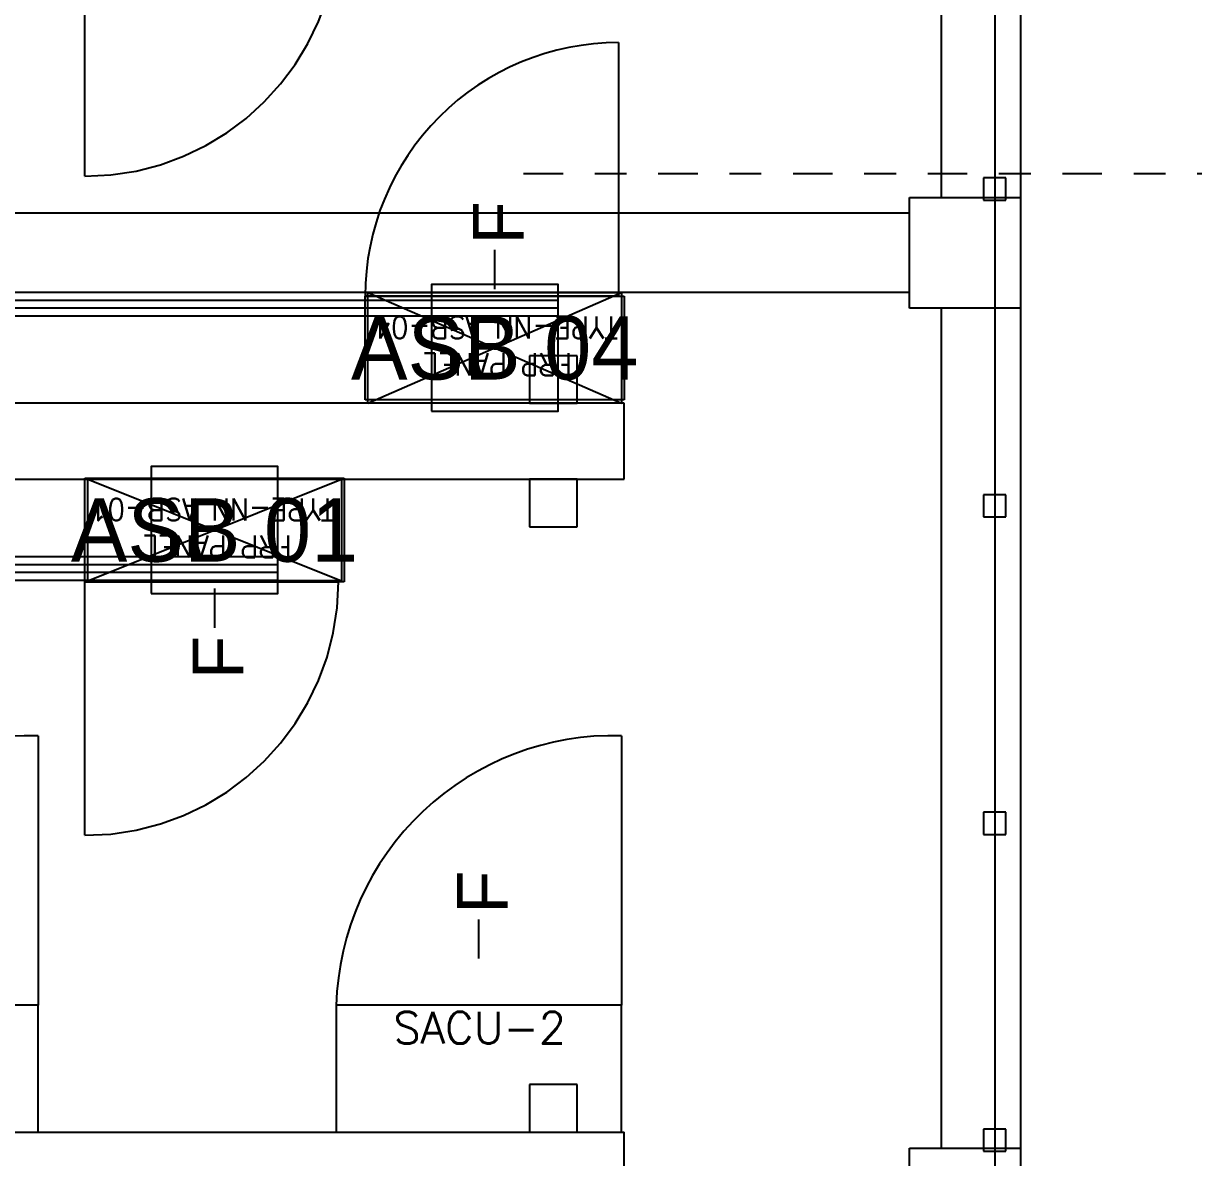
# Model space of a CAD drawing. Header units: metres. Extents: x 529325 to 529713, y 2673454 to 2673797.
# Drawn here: x 529513.149 to 529516.842, y 2673626.573 to 2673630.152 of the extents above; entities that cross this region are included whole.
import ezdxf
from ezdxf.enums import TextEntityAlignment as Align

# ---------------------------------------------------------------- set-up
doc = ezdxf.new("R2010")
doc.units = ezdxf.units.M
for name, pattern in [('CENTER', [2, 1.25, -0.25, 0.25, -0.25]), ('DASHED', [0.75, 0.5, -0.25]), ('HIDDEN', [0.375, 0.25, -0.125]), ('PHANTOM', [63.5, 31.75, -6.35, 6.35, -6.35, 6.35, -6.35])]:
    doc.linetypes.add(name, pattern=pattern)
for name, color, linetype in [('1', 5, 'Continuous'), ('IDT', 7, 'Continuous'), ('LT Cable(AG) INV to LT Panel BL-25', 2, 'Continuous')]:
    doc.layers.add(name, color=color, linetype=linetype)
doc.styles.add('Arial', font='arial.ttf')
doc.styles.add('RomanS', font='romans.shx')
doc.styles.get("Standard").update_dxf_attribs({"font": 'Adani Regular.ttf'})

# ---------------------------------------------------------------- blocks, each defined once
blk = doc.blocks.new('ASB')
at = {"layer": '1', "color": 5}
blk.add_lwpolyline([(-0.2, -0.2), (0.2, -0.2), (0.2, 0.2), (-0.2, 0.2)], close=True, dxfattribs=at)
at = {"layer": '1', "color": 7}
blk.add_attdef('ID', text='', height=0.2, dxfattribs=at).set_placement((0, 0), align=Align.MIDDLE_CENTER)
blk = doc.blocks.new('IDT')
at = {"layer": 'IDT', "color": 8, "linetype": 'PHANTOM', "ltscale": 0.25}
blk.add_line((25.6331, 9.1603), (25.6331, 16.0353), dxfattribs=at)
at = {"layer": 'IDT', "color": 8}
for p, q in [((25.552, 15.0601), (25.552, 15.4101)), ((25.902, 15.4101), (25.902, 15.0601)), ((25.5981, 15.0703), (25.5981, 15.0003)), ((25.6681, 15.0703), (25.5981, 15.0703)), ((25.6681, 15.0003), (25.6681, 15.0703)), ((25.902, 15.0601), (25.552, 15.0601)), ((25.552, 12.4101), (25.552, 15.0601)), ((25.802, 12.4101), (25.802, 15.0601)), ((25.5981, 15.0003), (25.6681, 15.0003)), ((32.6992, 15.0097), (26.802, 15.0097)), ((26.951, 15.0097), (26.951, 14.8597)), ((27.101, 15.0097), (26.951, 15.0097)), ((27.101, 14.8597), (27.101, 15.0097)), ((26.951, 14.8597), (27.101, 14.8597)), ((25.5981, 14.0703), (25.5981, 14.0003)), ((25.6681, 14.0703), (25.5981, 14.0703)), ((25.6681, 14.0003), (25.6681, 14.0703)), ((25.5981, 14.0003), (25.6681, 14.0003)), ((27.686, 13.2732), (28.504, 13.2732)), ((27.686, 12.9462), (27.686, 13.2732)), ((27.695, 12.9497), (27.695, 13.2697)), ((27.695, 13.2697), (28.495, 13.2697)), ((28.495, 13.2697), (27.695, 12.9497)), ((28.495, 12.9497), (27.695, 13.2697)), ((28.495, 13.2697), (28.495, 12.9497)), ((28.504, 13.2732), (28.504, 12.9462)), ((26.951, 13.0997), (26.951, 12.9497)), ((27.101, 13.0997), (26.951, 13.0997)), ((27.101, 12.9497), (27.101, 13.0997)), ((25.5981, 13.0685), (25.5981, 12.9985)), ((25.6681, 13.0685), (25.5981, 13.0685)), ((25.6681, 12.9985), (25.6681, 13.0685)), ((25.5981, 12.9985), (25.6681, 12.9985)), ((32.6992, 12.9497), (26.802, 12.9497)), ((26.951, 12.9497), (27.101, 12.9497)), ((28.504, 12.9462), (27.686, 12.9462)), ((28.495, 12.9497), (27.695, 12.9497)), ((26.802, 12.7097), (32.6992, 12.7097)), ((26.811, 12.3601), (26.811, 12.7097)), ((26.811, 12.7097), (27.611, 12.7097)), ((27.611, 12.7097), (26.811, 12.3601)), ((27.611, 12.3601), (26.811, 12.7097)), ((26.951, 12.7097), (26.951, 12.5597)), ((27.101, 12.7097), (26.951, 12.7097)), ((27.101, 12.5597), (27.101, 12.7097)), ((27.611, 12.7097), (27.611, 12.3601)), ((26.802, 12.6984), (27.62, 12.6984)), ((26.802, 12.3714), (26.802, 12.6984)), ((27.62, 12.6984), (27.62, 12.3714)), ((26.951, 12.5597), (27.101, 12.5597)), ((25.552, 12.0601), (25.552, 12.4101)), ((25.552, 12.4101), (25.902, 12.4101)), ((25.902, 12.4101), (25.902, 12.0601)), ((27.62, 12.3714), (26.802, 12.3714)), ((25.902, 12.3601), (29.552, 12.3601)), ((27.611, 12.3601), (26.811, 12.3601)), ((25.902, 12.1101), (29.552, 12.1101)), ((25.902, 12.0601), (25.552, 12.0601)), ((25.552, 9.4101), (25.552, 12.0601)), ((25.5981, 12.0685), (25.5981, 11.9985)), ((25.6681, 12.0685), (25.5981, 12.0685)), ((25.6681, 11.9985), (25.6681, 12.0685)), ((25.802, 9.4101), (25.802, 12.0601)), ((25.5981, 11.9985), (25.6681, 11.9985))]:
    blk.add_line(p, q, dxfattribs=at)
at = {"layer": 'IDT', "color": 8, "linetype": 'HIDDEN', "ltscale": 2.5}
for p, q in [((26.802, 15.2497), (26.802, 15.0097)), ((26.802, 12.9497), (26.802, 12.7097))]:
    blk.add_line(p, q, dxfattribs=at)
at = {"layer": 'IDT', "color": 7}
for p, q in [((27.711, 15.0097), (26.811, 15.0097)), ((26.811, 15.0097), (26.811, 14.6097)), ((27.711, 14.6097), (27.711, 15.0097)), ((29.552, 15.0097), (28.652, 15.0097)), ((28.652, 15.0097), (28.652, 14.6097)), ((26.811, 14.6097), (27.711, 14.6097)), ((28.652, 14.6097), (29.552, 14.6097)), ((27.261, 14.4621), (27.261, 14.4109)), ((27.261, 14.4109), (27.261, 14.3384)), ((28.095, 13.3458), (28.095, 13.4183)), ((28.095, 13.2947), (28.095, 13.3458)), ((27.686, 13.2732), (28.504, 13.2732)), ((27.686, 12.9462), (27.686, 13.2732)), ((28.504, 13.2732), (28.504, 12.9462)), ((28.504, 12.9462), (27.686, 12.9462)), ((26.802, 12.6984), (27.62, 12.6984)), ((26.802, 12.3714), (26.802, 12.6984)), ((27.62, 12.6984), (27.62, 12.3714)), ((27.62, 12.3714), (26.802, 12.3714)), ((27.211, 12.3497), (27.211, 12.2985)), ((27.211, 12.2985), (27.211, 12.226))]:
    blk.add_line(p, q, dxfattribs=at)
at = {"layer": 'IDT', "color": 8, "linetype": 'DASHED', "ltscale": 5}
for p, q in [((26.811, 13.7589), (26.811, 14.6097)), ((26.811, 14.6097), (27.711, 14.6097)), ((28.652, 13.7589), (28.652, 14.6097)), ((28.652, 14.6097), (29.552, 14.6097)), ((28.504, 14.0732), (28.504, 13.2732)), ((28.4602, 13.2732), (27.704, 13.2732)), ((28.504, 13.2732), (28.4602, 13.2732)), ((26.82, 11.5714), (26.82, 12.3714)), ((26.82, 12.3714), (26.8639, 12.3714)), ((26.8639, 12.3714), (27.62, 12.3714)), ((28.504, 11.9932), (28.504, 11.1932))]:
    blk.add_line(p, q, dxfattribs=at)
at = {"layer": 'IDT', "color": 8, "linetype": 'CENTER', "ltscale": 0.1}
blk.add_line((12.5447, 11.9854), (27.1642, 11.9854), dxfattribs=at)
at = {"layer": 'IDT', "color": 8, "linetype": 'DASHED', "ltscale": 5}
for centre, radius, start, end in [((26.8361, 14.6339), 0.8753, 268.3615, 358.4192), ((28.6771, 14.6339), 0.8753, 268.3615, 358.4192), ((28.504, 13.2732), 0.8, 90, 180), ((26.82, 12.3714), 0.8, 270, 0), ((28.504, 11.1932), 0.8, 90, 180)]:
    blk.add_arc(centre, radius, start, end, dxfattribs=at)
at = {"layer": 'IDT', "color": 7, "ltscale": 0.1, "style": 'RomanS'}
blk.add_text('SACU-2', height=0.1, rotation=180, dxfattribs=at).set_placement((27.5305, 14.7306))
at = {"layer": 'IDT', "color": 7, "style": 'Arial'}
for p in [(27.1698, 14.3212), (28.0038, 13.5801), (27.1198, 12.2089)]:
    blk.add_text('F', height=0.16, rotation=270, dxfattribs=at).set_placement(p)
at = {"layer": 'IDT', "color": 7, "style": 'RomanS', "width": 0.9}
for s, p in [('FRP PANEL', (27.8518, 13.1269)), ('TYPE-NN ASB-01', (27.7167, 13.0102)), ('FRP PANEL', (26.9678, 12.5521)), ('TYPE-NN ASB-04', (26.8222, 12.4354))]:
    blk.add_text(s, height=0.07, dxfattribs=at).set_placement(p)

msp = doc.modelspace()

# ---------------------------------------------------------------- linework, layer by layer
at = {"layer": 'LT Cable(AG) INV to LT Panel BL-25'}
for points in [[(529514.8363, 2673629.2779), (529509.5492, 2673629.2779, -0.112041), (529509.1607, 2673629.3661), (529507.7853, 2673630.0242, 0.112041), (529507.3968, 2673630.1124), (529500.8638, 2673630.1124, 0.414214), (529499.9638, 2673629.2124), (529499.9638, 2673610.3785, -0.001059), (529499.9638, 2673610.3746), (529499.9611, 2673609.7418, 0.001059), (529499.9611, 2673609.738), (529499.9611, 2673579.8747, -0.414214), (529499.0611, 2673578.9747), (529392.1176, 2673578.9747, -0.414214), (529391.2176, 2673579.8747), (529391.2176, 2673580.1898)], [(529514.8363, 2673629.3029), (529509.5492, 2673629.3029, -0.112041), (529509.1607, 2673629.3911), (529507.7853, 2673630.0492, 0.112041), (529507.3968, 2673630.1374), (529500.8388, 2673630.1374, 0.414214), (529499.9388, 2673629.2374), (529499.9388, 2673610.3785, -0.001059), (529499.9388, 2673610.3747), (529499.9361, 2673609.7418, 0.001059), (529499.9361, 2673609.738), (529499.9361, 2673579.8997, -0.414214), (529499.0361, 2673578.9997), (529456.9016, 2673578.9997, -0.414214), (529456.0016, 2673579.8997), (529456.0016, 2673580.1898)], [(529514.8363, 2673629.2529), (529509.5492, 2673629.2529, -0.112041), (529509.1607, 2673629.3411), (529507.7853, 2673629.9992, 0.112041), (529507.3968, 2673630.0874), (529500.8888, 2673630.0874, 0.414214), (529499.9888, 2673629.1874), (529499.9888, 2673610.3784, -0.001059), (529499.9888, 2673610.3746), (529499.9861, 2673609.7417, 0.001059), (529499.9861, 2673609.7379), (529499.9861, 2673557.3497, -0.414214), (529499.0861, 2673556.4497), (529489.2936, 2673556.4497, -0.414214), (529488.3936, 2673557.3497), (529488.3936, 2673557.6898)], [(529514.8363, 2673629.2279), (529509.5492, 2673629.2279, -0.112041), (529509.1607, 2673629.3161), (529507.7853, 2673629.9742, 0.112041), (529507.3968, 2673630.0624), (529500.9138, 2673630.0624, 0.414214), (529500.0138, 2673629.1624), (529500.0138, 2673610.3783, -0.001059), (529500.0138, 2673610.3745), (529500.0111, 2673609.7417, 0.001059), (529500.0111, 2673609.7379), (529500.0111, 2673557.3247, -0.414214), (529499.1111, 2673556.4247), (529392.1176, 2673556.4247, -0.414214), (529391.2176, 2673557.3247), (529391.2176, 2673557.6898)]]:
    msp.add_lwpolyline(points, format="xyb", dxfattribs=at)
at = {"layer": 'LT Cable(AG) INV to LT Panel BL-25', "color": 5}
for points in [[(529513.9523, 2673628.4689), (529509.5086, 2673628.4689, 0.057736), (529509.3028, 2673628.4451), (529507.7322, 2673628.0762, -0.057736), (529507.5264, 2673628.0523), (529503.8513, 2673628.0523, 0.414214), (529502.9513, 2673627.1523), (529502.9513, 2673610.4252, 0.039251), (529502.9623, 2673610.2846), (529503.0502, 2673609.7291, -0.039251), (529503.0613, 2673609.5885), (529503.0613, 2673602.4372, 0.414214), (529503.9613, 2673601.5372), (529646.077, 2673601.5372, 0.414214), (529646.977, 2673602.4372), (529646.977, 2673602.6898)], [(529513.9523, 2673628.4439), (529509.5086, 2673628.4439, 0.057736), (529509.3028, 2673628.4201), (529507.7322, 2673628.0512, -0.057736), (529507.5264, 2673628.0273), (529503.8763, 2673628.0273, 0.414214), (529502.9763, 2673627.1273), (529502.9763, 2673610.4272, 0.039251), (529502.9873, 2673610.2865), (529503.0752, 2673609.7311, -0.039251), (529503.0863, 2673609.5904), (529503.0863, 2673602.4622, 0.414214), (529503.9863, 2673601.5622), (529516.509, 2673601.5622, 0.414214), (529517.409, 2673602.4622), (529517.409, 2673602.6898)], [(529513.9523, 2673628.4189), (529509.5086, 2673628.4189, 0.057736), (529509.3028, 2673628.3951), (529507.7322, 2673628.0262, -0.057736), (529507.5264, 2673628.0023), (529503.9013, 2673628.0023, 0.414214), (529503.0013, 2673627.1023), (529503.0013, 2673610.4291, 0.039251), (529503.0123, 2673610.2885), (529503.1002, 2673609.733, -0.039251), (529503.1113, 2673609.5924), (529503.1113, 2673609.0872), (529552.3203, 2673609.0872, 0.414214), (529553.2203, 2673609.9872), (529553.2203, 2673623.1872, -0.414214), (529554.1203, 2673624.0872), (529646.077, 2673624.0872, 0.414214), (529646.977, 2673624.9872), (529646.977, 2673625.1898)], [(529513.9523, 2673628.3939), (529509.5086, 2673628.3939, 0.057736), (529509.3028, 2673628.3701), (529507.7322, 2673628.0012, -0.057736), (529507.5264, 2673627.9773), (529503.9263, 2673627.9773, 0.414214), (529503.0263, 2673627.0773), (529503.0263, 2673610.4311, 0.039251), (529503.0373, 2673610.2904), (529503.1252, 2673609.735, -0.039251), (529503.1363, 2673609.5944), (529503.1363, 2673609.1122), (529552.2953, 2673609.1122, 0.414214), (529553.1953, 2673610.0122), (529553.1953, 2673623.2122, -0.414214), (529554.0953, 2673624.1122), (529581.293, 2673624.1122, 0.414214), (529582.193, 2673625.0122), (529582.193, 2673625.1898)]]:
    msp.add_lwpolyline(points, format="xyb", dxfattribs=at)

# ---------------------------------------------------------------- block references
at = {"layer": '1'}
for p, values in [((529514.6363, 2673629.1281), {'ID': 'ASB 04'}), ((529513.7523, 2673628.5533), {'ID': 'ASB 01'})]:
    msp.add_blockref('ASB', p, dxfattribs=at).add_auto_attribs(values)
at = {"layer": 'IDT', "color": 8, "rotation": 180}
msp.add_blockref('IDT', (529541.8473, 2673641.663), dxfattribs=at)

doc.saveas('drawing.dxf')
